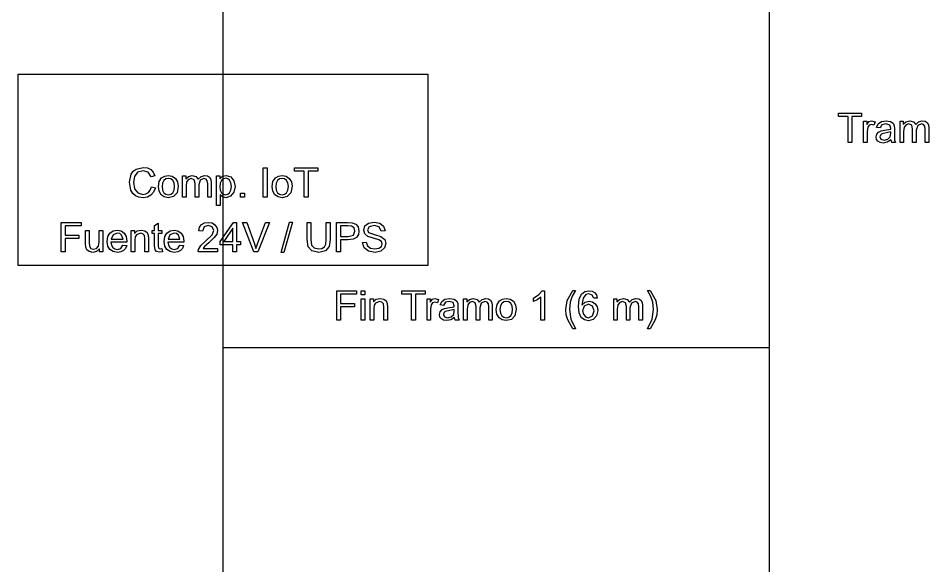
# Model space of a CAD drawing. Extents: x 10 to 410, y -78 to 290.
# Drawn here: x 200 to 333.4, y 110.1 to 190.2 of the extents above; entities that cross this region are included whole.
import ezdxf

# ---------------------------------------------------------------- set-up
doc = ezdxf.new("R2010")
doc.units = 0

msp = doc.modelspace()

# ---------------------------------------------------------------- linework, layer by layer
at = {"layer": 'Layer 1', "color": 154}
for points in [[(230, 262), (310, 262), (310, 22), (230, 22), (230, 262)], [(200, 182), (260, 182), (260, 154), (200, 154), (200, 182)]]:
    msp.add_lwpolyline(points, dxfattribs=at)
at = {"layer": 'Layer 1', "color": 7}
for points in [[(321.555664, 172), (321.555664, 175.788086), (320.140625, 175.788086), (320.140625, 176.294922), (323.544922, 176.294922), (323.544922, 175.788086), (322.124023, 175.788086), (322.124023, 172), (321.555664, 172)], [(323.832031, 172), (323.832031, 175.111328), (324.306641, 175.111328), (324.306641, 174.639648), (324.640625, 175.076172), (324.980469, 175.181641), (325.522461, 175.011719), (325.34082, 174.522461), (324.954102, 174.636719), (324.643555, 174.53125), (324.447266, 174.244141), (324.359376, 173.628906), (324.359376, 172), (323.832031, 172)], [(329.172852, 172), (329.172852, 175.111328), (329.644531, 175.111328), (329.644531, 174.674805), (330.03418, 175.041016), (330.58789, 175.181641), (331.15332, 175.038086), (331.4668, 174.636719), (331.891602, 175.045411), (332.42773, 175.181641), (332.83716, 175.117188), (333.13965, 174.923828), (333.326415, 174.599365), (333.38867, 174.135742), (333.38867, 172), (332.86426, 172), (332.86426, 173.959961), (332.81156, 174.414063), (332.62699, 174.639648), (332.31059, 174.724608), (331.76567, 174.504882), (331.54887, 173.807616), (331.54887, 172), (331.02152, 172), (331.02152, 174.021484), (330.89262, 174.548828), (330.47074, 174.724609), (330.05766, 174.607422), (329.785196, 174.264648), (329.700236, 173.614258), (329.700236, 172), (329.172852, 172)], [(235.89453, 164), (235.89453, 168.29492), (236.46289, 168.29492), (236.46289, 164), (235.89453, 164)], [(241.89453, 164), (241.89453, 167.78809), (240.47949, 167.78809), (240.47949, 168.29492), (243.88379, 168.29492), (243.88379, 167.78809), (242.46289, 167.78809), (242.46289, 164), (241.89453, 164)], [(224.06152, 164), (224.06152, 167.11133), (224.5332, 167.11133), (224.5332, 166.6748), (224.92285, 167.04102), (225.47656, 167.18164), (226.04199, 167.03809), (226.35547, 166.63672), (226.780275, 167.04541), (227.31641, 167.18164), (227.725832, 167.117187), (228.02832, 166.92383), (228.215085, 166.599367), (228.27734, 166.13574), (228.27734, 164), (227.75293, 164), (227.75293, 165.95996), (227.70023, 166.41406), (227.51565, 166.63965), (227.19925, 166.72465), (226.65433, 166.50492), (226.43753, 165.80766), (226.43753, 164), (225.91019, 164), (225.91019, 166.02148), (225.78128, 166.54883), (225.3594, 166.72461), (224.94632, 166.60742), (224.67386, 166.26465), (224.58886, 165.61426), (224.58886, 164), (224.06152, 164)], [(232.5459, 164), (232.5459, 164.60059), (233.14648, 164.60059), (233.14648, 164), (232.5459, 164)], [(206.31201, 156), (206.31201, 160.29492), (209.20947, 160.29492), (209.20947, 159.78809), (206.88037, 159.78809), (206.88037, 158.45801), (208.896, 158.45801), (208.896, 157.95117), (206.88037, 157.95117), (206.88037, 156), (206.31201, 156)], [(231.44287, 156), (231.44287, 157.02832), (229.57959, 157.02832), (229.57959, 157.51172), (231.53955, 160.29492), (231.97021, 160.29492), (231.97021, 157.51172), (232.55029, 157.51172), (232.55029, 157.02832), (231.97021, 157.02832), (231.97021, 156), (231.44287, 156)], [(234.53076, 156), (232.8667, 160.29492), (233.48193, 160.29492), (234.59814, 157.1748), (234.82373, 156.47168), (235.05518, 157.1748), (236.21533, 160.29492), (236.79541, 160.29492), (235.11377, 156), (234.53076, 156)], [(246.63916, 156), (246.63916, 160.29492), (248.25928, 160.29492), (248.9126, 160.25392), (249.44287, 160.05177), (249.78564, 159.63868), (249.91748, 159.05274), (249.830323, 158.546638), (249.56885, 158.12403), (249.079588, 157.840583), (248.30908, 157.7461), (247.20752, 157.7461), (247.20752, 156), (246.63916, 156)], [(211.91943, 156), (211.91943, 156.45703), (211.490965, 156.061525), (210.93213, 155.92969), (210.4165, 156.03516), (210.06201, 156.29883), (209.90088, 156.69141), (209.86868, 157.18359), (209.86868, 159.11133), (210.39603, 159.11133), (210.39603, 157.38574), (210.42823, 156.8291), (210.63917, 156.50098), (211.03761, 156.38379), (211.48292, 156.50391), (211.77589, 156.83496), (211.86379, 157.44434), (211.86379, 159.11133), (212.39113, 159.11133), (212.39113, 156), (211.91943, 156)], [(216.5542, 156), (216.5542, 159.11133), (217.02881, 159.11133), (217.02881, 158.66895), (217.447753, 159.053468), (218.01904, 159.18164), (218.53467, 159.0791), (218.88916, 158.81543), (219.05322, 158.42578), (219.08252, 157.91309), (219.08252, 156), (218.55518, 156), (218.55518, 157.89258), (218.49368, 158.37305), (218.27396, 158.62793), (217.90774, 158.72463), (217.32474, 158.51076), (217.142362, 158.200945), (217.08157, 157.69924), (217.08157, 156), (216.5542, 156)], [(246.654785, 146), (246.654785, 150.29492), (249.552246, 150.29492), (249.552246, 149.78809), (247.223145, 149.78809), (247.223145, 148.45801), (249.23877, 148.45801), (249.23877, 147.95117), (247.223145, 147.95117), (247.223145, 146), (246.654785, 146)], [(257.611816, 146), (257.611816, 149.78809), (256.196777, 149.78809), (256.196777, 150.29492), (259.601074, 150.29492), (259.601074, 149.78809), (258.180176, 149.78809), (258.180176, 146), (257.611816, 146)], [(250.226074, 146), (250.226074, 149.11133), (250.753418, 149.11133), (250.753418, 146), (250.226074, 146)], [(251.556152, 146), (251.556152, 149.11133), (252.030762, 149.11133), (252.030762, 148.66895), (252.449707, 149.053468), (253.020996, 149.18164), (253.536621, 149.0791), (253.891113, 148.81543), (254.055176, 148.42578), (254.084476, 147.91309), (254.084476, 146), (253.557132, 146), (253.557132, 147.89258), (253.495612, 148.37305), (253.275886, 148.62793), (252.909675, 148.72463), (252.326667, 148.51076), (252.144294, 148.200945), (252.083503, 147.69924), (252.083503, 146), (251.556152, 146)], [(259.888184, 146), (259.888184, 149.11133), (260.362793, 149.11133), (260.362793, 148.63965), (260.696777, 149.07617), (261.036621, 149.18164), (261.578613, 149.01172), (261.396973, 148.52246), (261.010254, 148.63672), (260.699707, 148.53125), (260.503418, 148.24414), (260.415528, 147.62891), (260.415528, 146), (259.888184, 146)], [(265.229004, 146), (265.229004, 149.11133), (265.700684, 149.11133), (265.700684, 148.6748), (266.090332, 149.04102), (266.644043, 149.18164), (267.209473, 149.03809), (267.522949, 148.63672), (267.947754, 149.04541), (268.483887, 149.18164), (268.89331, 149.117187), (269.195801, 148.92383), (269.382568, 148.599367), (269.444824, 148.13574), (269.444824, 146), (268.92041, 146), (268.92041, 147.95996), (268.86768, 148.41406), (268.683109, 148.63965), (268.366703, 148.72465), (267.821781, 148.50492), (267.604984, 147.80766), (267.604984, 146), (267.077641, 146), (267.077641, 148.02148), (266.948734, 148.54883), (266.526859, 148.72461), (266.113774, 148.60742), (265.841313, 148.26465), (265.756353, 147.61426), (265.756353, 146), (265.229004, 146)], [(287.236816, 146), (287.236816, 149.11133), (287.708496, 149.11133), (287.708496, 148.6748), (288.098145, 149.04102), (288.651855, 149.18164), (289.217285, 149.03809), (289.530762, 148.63672), (289.955566, 149.04541), (290.491699, 149.18164), (290.901123, 149.117187), (291.203613, 148.92383), (291.390381, 148.599367), (291.452637, 148.13574), (291.452637, 146), (290.928223, 146), (290.928223, 147.95996), (290.875483, 148.41406), (290.690913, 148.63965), (290.374507, 148.72465), (289.829585, 148.50492), (289.612788, 147.80766), (289.612788, 146), (289.085444, 146), (289.085444, 148.02148), (288.956538, 148.54883), (288.534663, 148.72461), (288.121577, 148.60742), (287.849116, 148.26465), (287.764156, 147.61426), (287.764156, 146), (287.236816, 146)]]:
    msp.add_lwpolyline(points, close=True, dxfattribs=at)
for points in [[(327.866211, 172.383789), (327.300781, 172.032227), (326.720703, 171.92969), (326.267334, 171.991945), (325.932617, 172.178711), (325.726074, 172.465088), (325.657227, 172.820313), (325.759766, 173.236328), (326.032227, 173.541016), (326.413086, 173.713867), (326.881836, 173.792967), (327.822266, 173.974607), (327.825166, 174.112303), (327.675752, 174.566404), (327.075166, 174.745115), (326.524385, 174.613279), (326.263643, 174.153318), (325.748018, 174.223628), (325.979463, 174.756831), (326.445283, 175.070308), (327.151338, 175.181636), (327.798799, 175.087886), (328.16501, 174.850581), (328.329073, 174.493159), (328.355443, 174.006831), (328.355443, 173.303706), (328.387673, 172.372065), (328.522439, 171.999995), (327.97168, 171.999995), (327.866211, 172.383784), (327.866211, 172.383789)], [(327.822261, 173.561523), (326.960932, 173.362305), (326.500972, 173.256836), (326.292964, 173.083984), (326.219724, 172.834961), (326.377927, 172.483398), (326.846677, 172.342773), (327.388669, 172.474609), (327.737302, 172.84082), (327.822262, 173.368164), (327.822261, 173.561523)], [(219.52344, 165.50586), (220.0918, 165.3623), (219.841312, 164.744872), (219.44727, 164.29297), (218.932372, 164.018313), (218.31348, 163.92676), (217.683595, 163.997073), (217.18262, 164.20801), (216.800292, 164.555178), (216.52051, 165.02832), (216.29492, 166.17969), (216.5498, 167.34863), (216.861085, 167.788818), (217.2793, 168.10742), (218.32227, 168.36816), (218.91553, 168.28613), (219.40625, 168.04004), (219.77905, 167.645263), (220.01855, 167.11719), (219.45898, 166.98535), (219.02539, 167.66797), (218.31055, 167.88184), (217.48145, 167.64453), (217.01562, 167.00586), (216.88086, 166.18262), (217.03906, 165.22461), (217.53711, 164.61523), (218.2666, 164.41309), (218.70752, 164.481938), (219.0752, 164.68848), (219.352785, 165.03052), (219.52344, 165.50586), (219.52344, 165.50586)], [(220.52832, 165.55566), (220.648438, 166.30786), (221.00879, 166.83594), (221.454103, 167.095215), (221.9873, 167.18164), (222.570312, 167.076173), (223.03613, 166.75977), (223.341553, 166.260255), (223.44336, 165.59961), (223.26172, 164.65332), (222.7373, 164.12012), (221.9873, 163.92969), (221.396238, 164.034425), (220.92969, 164.34863), (220.628663, 164.859862), (220.52832, 165.55566), (220.52832, 165.55566)], [(221.07031, 165.55566), (221.135495, 165.032715), (221.33105, 164.65918), (221.625488, 164.437255), (221.9873, 164.36328), (222.34692, 164.437988), (222.64062, 164.66211), (222.836183, 165.039307), (222.90137, 165.57324), (222.835452, 166.080078), (222.6377, 166.44629), (222.344725, 166.670412), (221.9873, 166.74512), (221.625488, 166.671145), (221.33105, 166.44922), (221.135495, 166.07788), (221.07031, 165.55566), (221.07031, 165.55566)], [(229.05957, 162.80762), (229.05957, 167.11133), (229.54004, 167.11133), (229.54004, 166.70703), (229.92383, 167.06152), (230.44238, 167.18164), (231.14551, 166.97656), (231.60547, 166.39648), (231.76074, 165.5791), (231.58789, 164.71777), (231.08984, 164.13184), (230.4043, 163.92969), (229.92969, 164.04102), (229.58691, 164.32227), (229.58691, 162.80762), (229.05957, 162.80762)], [(229.53711, 165.53809), (229.5979, 165.01587), (229.78027, 164.65039), (230.049072, 164.435057), (230.36914, 164.36328), (230.695068, 164.437255), (230.96973, 164.65918), (231.158693, 165.039307), (231.22168, 165.58203), (231.160157, 166.102053), (230.97559, 166.47266), (230.708253, 166.694578), (230.39258, 166.76855), (230.074705, 166.68945), (229.79492, 166.45215), (229.601563, 166.066895), (229.53711, 165.53809), (229.53711, 165.53809)], [(237.20117, 165.55566), (237.321287, 166.30786), (237.68164, 166.83594), (238.126955, 167.095215), (238.66016, 167.18164), (239.243165, 167.076173), (239.70898, 166.75977), (240.014402, 166.260255), (240.11621, 165.59961), (239.93457, 164.65332), (239.41016, 164.12012), (238.66016, 163.92969), (238.069095, 164.034425), (237.60254, 164.34863), (237.301513, 164.859862), (237.20117, 165.55566), (237.20117, 165.55566)], [(237.74316, 165.55566), (237.808347, 165.032715), (238.00391, 164.65918), (238.298342, 164.437255), (238.66016, 164.36328), (239.019775, 164.437988), (239.31348, 164.66211), (239.509035, 165.039307), (239.57422, 165.57324), (239.508302, 166.080078), (239.31055, 166.44629), (239.017577, 166.670412), (238.66016, 166.74512), (238.298342, 166.671145), (238.00391, 166.44922), (237.808347, 166.07788), (237.74316, 165.55566), (237.74316, 165.55566)], [(221.04248, 156.47168), (221.11868, 156.00586), (220.72024, 155.95896), (220.27493, 156.04976), (220.05228, 156.28707), (219.98778, 156.91109), (219.98778, 158.70113), (219.60106, 158.70113), (219.60106, 159.11129), (219.98778, 159.11129), (219.98778, 159.8818), (220.5122, 160.1982), (220.5122, 159.11129), (221.04247, 159.11129), (221.04247, 158.70113), (220.5122, 158.70113), (220.5122, 156.8818), (220.5386, 156.59176), (220.6294, 156.48922), (220.81105, 156.45112), (221.04249, 156.47162), (221.04248, 156.47168)], [(229.18701, 156.50684), (229.18701, 156), (226.34814, 156), (226.40964, 156.36621), (226.75534, 156.9375), (227.44675, 157.58789), (228.39304, 158.49609), (228.63913, 159.13184), (228.41354, 159.65918), (227.83054, 159.87598), (227.22116, 159.64746), (226.98972, 159.01465), (226.44772, 159.07035), (226.580307, 159.604287), (226.86667, 159.9932), (227.292207, 160.232705), (227.84226, 160.31254), (228.395967, 160.226847), (228.82077, 159.96977), (229.091033, 159.585977), (229.18112, 159.12016), (229.07565, 158.61332), (228.72409, 158.08891), (227.91257, 157.33305), (227.30319, 156.79106), (227.08054, 156.50688), (229.18701, 156.50684)], [(238.50928, 155.9268), (239.75439, 160.3682), (240.17627, 160.3682), (238.93408, 155.9268), (238.50928, 155.9268)], [(245.12451, 160.29496), (245.69287, 160.29496), (245.69287, 157.81352), (245.54639, 156.7852), (245.01611, 156.1641), (244.01416, 155.9268), (243.02686, 156.13481), (242.479, 156.73539), (242.31494, 157.81352), (242.31494, 160.29496), (242.8833, 160.29496), (242.8833, 157.81645), (242.98584, 156.99027), (243.34326, 156.58305), (243.96436, 156.43949), (244.501222, 156.510535), (244.85791, 156.72367), (245.05786, 157.138955), (245.12451, 157.81645), (245.12451, 160.29496)], [(250.44775, 157.37988), (250.98389, 157.42678), (251.15967, 156.8965), (251.59326, 156.56252), (252.25244, 156.43654), (252.82666, 156.53324), (253.1958, 156.79691), (253.31885, 157.16606), (253.20166, 157.51762), (252.81494, 157.7725), (252.05029, 157.98051), (251.22119, 158.25004), (250.76123, 158.64848), (250.61182, 159.18461), (250.79639, 159.79106), (251.33545, 160.22172), (252.12354, 160.3682), (252.96436, 160.21293), (253.52686, 159.76176), (253.73779, 159.085), (253.19287, 159.044), (252.89404, 159.65923), (252.14697, 159.86724), (251.39404, 159.67681), (251.15967, 159.22271), (251.32666, 158.84185), (252.18213, 158.53423), (253.13428, 158.26177), (253.68799, 157.82232), (253.8667, 157.21294), (253.67041, 156.56548), (253.10498, 156.0938), (252.27881, 155.92681), (251.30029, 156.09673), (250.68213, 156.6065), (250.44775, 157.37993), (250.44775, 157.37988)], [(215.34717, 157.00195), (215.89209, 156.93455), (215.70825, 156.510477), (215.41455, 156.19334), (215.01758, 155.995587), (214.52393, 155.92967), (213.911622, 156.034405), (213.43994, 156.34861), (213.14111, 156.854717), (213.0415, 157.52928), (213.142575, 158.226542), (213.4458, 158.74803), (213.910157, 159.073222), (214.49463, 159.18162), (215.061522, 159.07542), (215.51416, 158.75682), (215.810792, 158.245585), (215.90967, 157.5615), (215.90667, 157.42088), (213.58636, 157.42088), (213.673517, 156.96824), (213.87639, 156.63572), (214.169365, 156.431375), (214.52679, 156.36326), (215.0219, 156.5156), (215.3471, 157.00193), (215.34717, 157.00195)], [(213.61572, 157.85449), (215.35303, 157.85449), (215.15381, 158.44336), (214.864505, 158.671877), (214.50049, 158.74805), (213.88818, 158.50488), (213.61572, 157.85449), (213.61572, 157.85449)], [(223.68799, 157.00195), (224.23291, 156.93455), (224.04907, 156.510478), (223.75537, 156.19334), (223.3584, 155.995587), (222.86475, 155.92967), (222.252442, 156.034405), (221.78076, 156.34861), (221.48193, 156.854717), (221.38232, 157.52928), (221.483395, 158.226542), (221.78662, 158.74803), (222.250977, 159.073222), (222.83545, 159.18162), (223.402342, 159.07542), (223.85498, 158.75682), (224.151612, 158.245585), (224.25049, 157.5615), (224.24749, 157.42088), (221.92718, 157.42088), (222.01434, 156.96824), (222.21722, 156.63572), (222.510188, 156.431375), (222.86761, 156.36326), (223.36272, 156.5156), (223.68792, 157.00193), (223.68799, 157.00195)], [(221.95654, 157.85449), (223.69385, 157.85449), (223.49463, 158.44336), (223.205325, 158.671877), (222.84131, 158.74805), (222.229, 158.50488), (221.95654, 157.85449), (221.95654, 157.85449)], [(231.44287, 157.51172), (231.44287, 159.44824), (230.09814, 157.51172), (231.44287, 157.51172)], [(247.20752, 158.25293), (248.31787, 158.25293), (249.1001, 158.45801), (249.33154, 159.03516), (249.19385, 159.49512), (248.83643, 159.75), (248.30615, 159.7881), (247.20752, 159.7881), (247.20752, 158.25293)], [(250.226074, 149.68848), (250.226074, 150.29492), (250.753418, 150.29492), (250.753418, 149.68848), (250.226074, 149.68848)], [(277.070801, 146), (276.543457, 146), (276.543457, 149.36035), (276.04248, 148.99707), (275.48877, 148.72461), (275.48877, 149.23437), (276.262207, 149.73828), (276.730957, 150.3125), (277.070801, 150.3125), (277.070801, 146)], [(281.242676, 144.7373), (280.504395, 146.02637), (280.278076, 146.777832), (280.202637, 147.55566), (280.428223, 148.8916), (281.242676, 150.36816), (281.620605, 150.36816), (281.151855, 149.49805), (280.870605, 148.6543), (280.744629, 147.55273), (280.963623, 146.144283), (281.620605, 144.7373), (281.242676, 144.7373)], [(284.822754, 149.24316), (284.29834, 149.20216), (284.099121, 149.65333), (283.571777, 149.87892), (283.129395, 149.73829), (282.736816, 149.20802), (282.587402, 148.21485), (283.053223, 148.64552), (283.630371, 148.78614), (284.118164, 148.688727), (284.526855, 148.39649), (284.805908, 147.952648), (284.898926, 147.39454), (284.723145, 146.64161), (284.245605, 146.11134), (283.554199, 145.92677), (282.955811, 146.04762), (282.479004, 146.41017), (282.166992, 147.053233), (282.062988, 148.00978), (282.177978, 149.08497), (282.522949, 149.82032), (282.993896, 150.189462), (283.604004, 150.31251), (284.064697, 150.241465), (284.433105, 150.02833), (284.693115, 149.68995), (284.822754, 149.24317), (284.822754, 149.24316)], [(292.580566, 144.7373), (292.202637, 144.7373), (292.859619, 146.144283), (293.078613, 147.55273), (292.952637, 148.64551), (292.674316, 149.48926), (292.202637, 150.36816), (292.580566, 150.36816), (293.39502, 148.8916), (293.620605, 147.55566), (293.544433, 146.777832), (293.315918, 146.02637), (292.580566, 144.7373), (292.580566, 144.7373)], [(263.922363, 146.38379), (263.356934, 146.03223), (262.776855, 145.92969), (262.323486, 145.991945), (261.98877, 146.17871), (261.782227, 146.465085), (261.713379, 146.82031), (261.815918, 147.23633), (262.088379, 147.54102), (262.469238, 147.71387), (262.937988, 147.79297), (263.878418, 147.97461), (263.881318, 148.1123), (263.731904, 148.56641), (263.131318, 148.74512), (262.580536, 148.61328), (262.319794, 148.15332), (261.804169, 148.22362), (262.035615, 148.75683), (262.501435, 149.0703), (263.20749, 149.18163), (263.85495, 149.08793), (264.221161, 148.85063), (264.385224, 148.4932), (264.411594, 148.00688), (264.411594, 147.30375), (264.443824, 146.37211), (264.578589, 146.00004), (264.027808, 146.00004), (263.922339, 146.38383), (263.922363, 146.38379)], [(270.030762, 147.55566), (270.150879, 148.30786), (270.51123, 148.83594), (270.956543, 149.095215), (271.489746, 149.18164), (272.072754, 149.076173), (272.538574, 148.75977), (272.843994, 148.260255), (272.945801, 147.59961), (272.76416, 146.65332), (272.239746, 146.12012), (271.489746, 145.92969), (270.898682, 146.034425), (270.432129, 146.34863), (270.131104, 146.859862), (270.030762, 147.55566), (270.030762, 147.55566)], [(270.572754, 147.55566), (270.63794, 147.032715), (270.833496, 146.65918), (271.127929, 146.437255), (271.489746, 146.36328), (271.849365, 146.437988), (272.143066, 146.66211), (272.338623, 147.039307), (272.403809, 147.57324), (272.337891, 148.080078), (272.140137, 148.44629), (271.847168, 148.670412), (271.489746, 148.74512), (271.127929, 148.671145), (270.833496, 148.44922), (270.63794, 148.07788), (270.572754, 147.55566), (270.572754, 147.55566)], [(282.669434, 147.3916), (282.783691, 146.87012), (283.108887, 146.48926), (283.54541, 146.36035), (284.119629, 146.62988), (284.359863, 147.3623), (284.122559, 148.0625), (283.524902, 148.32031), (282.918457, 148.0625), (282.669434, 147.3916), (282.669434, 147.3916)], [(263.878423, 147.56152), (263.017095, 147.3623), (262.557134, 147.25684), (262.349126, 147.08398), (262.275886, 146.83496), (262.434089, 146.4834), (262.902839, 146.34277), (263.444831, 146.47461), (263.793464, 146.84082), (263.878424, 147.36816), (263.878423, 147.56152)]]:
    msp.add_lwpolyline(points, dxfattribs=at)
at = {"layer": 'Layer 1', "color": 163}
msp.add_lwpolyline([(230, 142), (310, 142)], dxfattribs=at)

doc.saveas('drawing.dxf')
